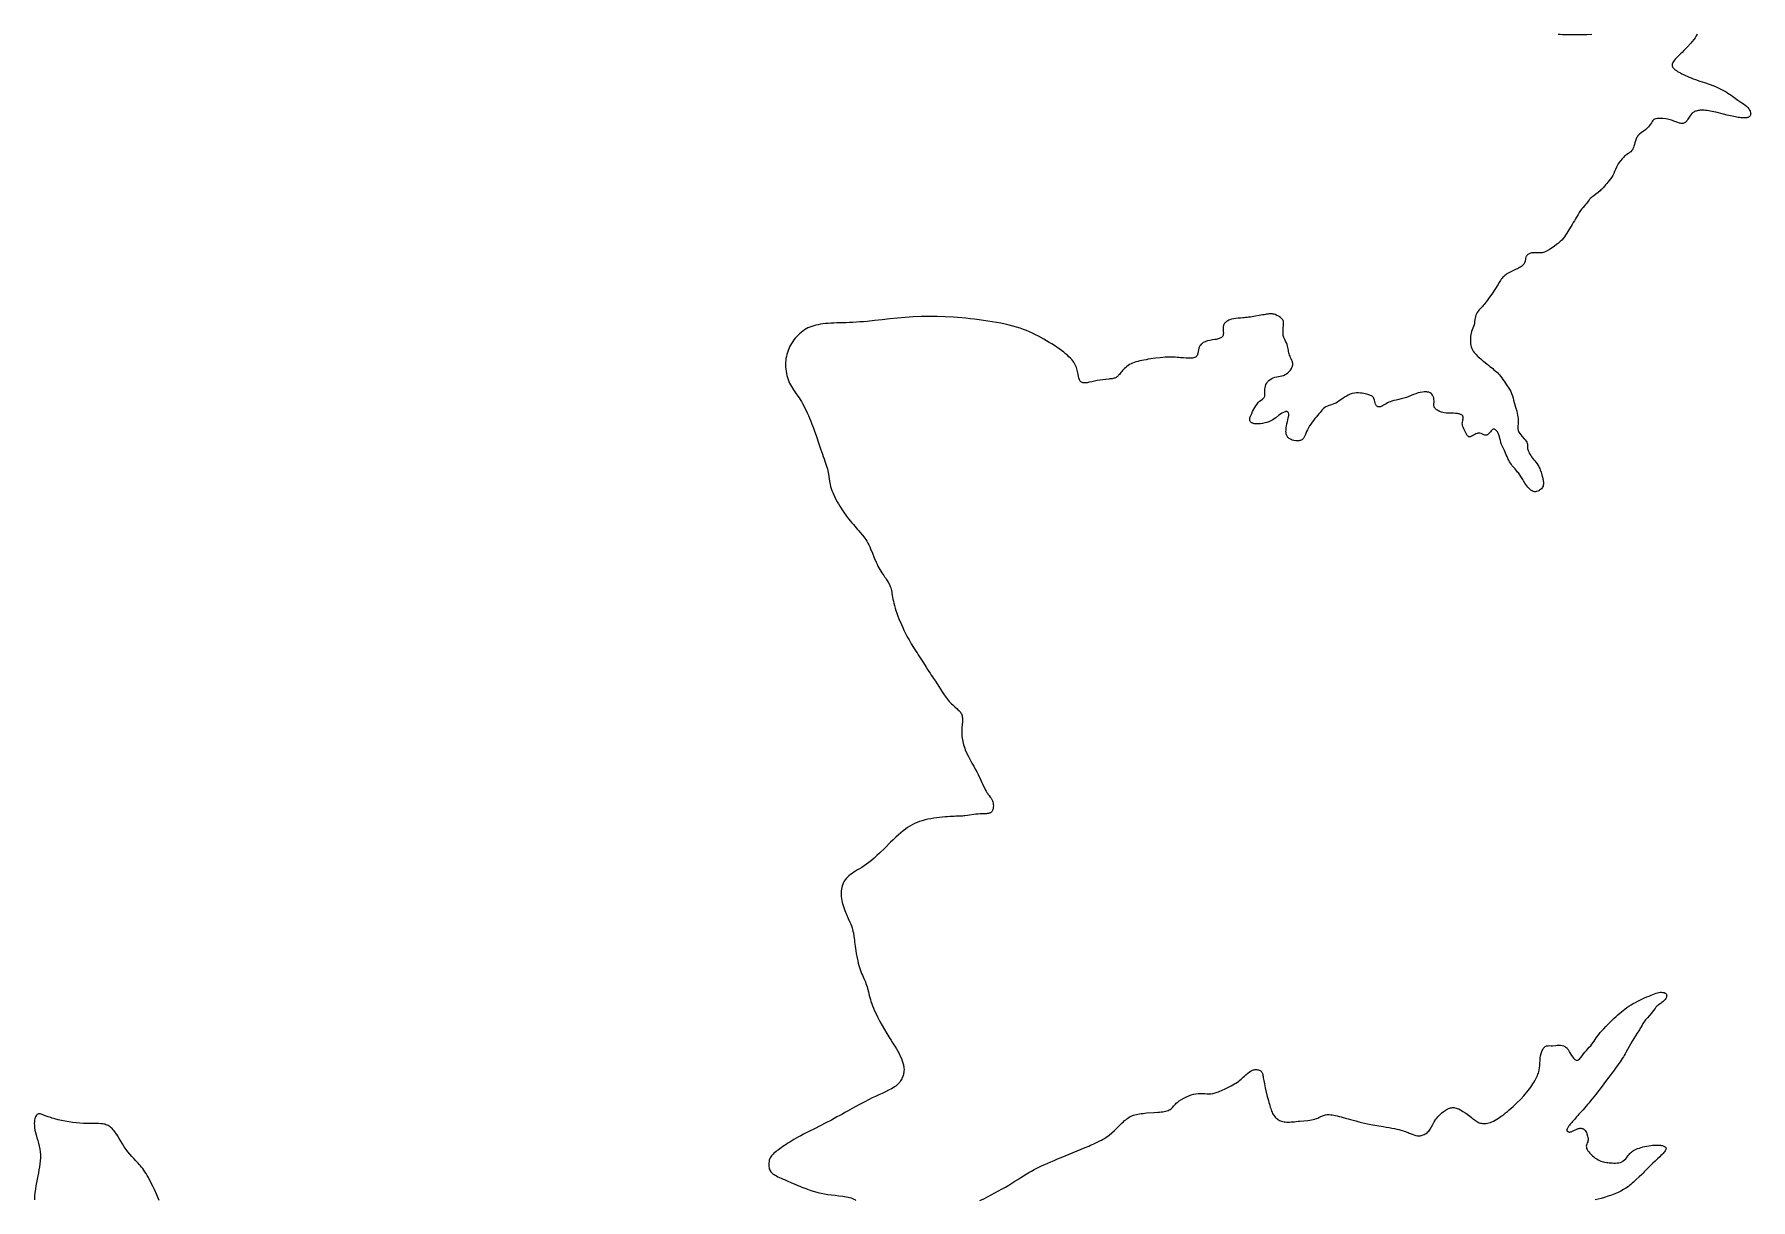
# Model space of a CAD drawing. Header units: millimetres. Extents: x -2658 to 4982, y -923 to 8636.
# Drawn here: x -2281 to 1237, y 1467 to 3856 of the extents above; entities that cross this region are included whole.
import ezdxf

# ---------------------------------------------------------------- set-up
doc = ezdxf.new("R2010")
doc.units = ezdxf.units.MM
doc.layers.add('174', color=7, linetype='Continuous')

msp = doc.modelspace()

# ---------------------------------------------------------------- linework, layer by layer
at = {"layer": '174', "elevation": 174}
for points in [[(1127.5, 3856.5), (1125.5, 3853.1), (1123.1, 3849.5), (1120.3, 3845.8), (1117.2, 3842), (1113.9, 3838.1), (1106.8, 3830.3), (1103.2, 3826.5), (1099.6, 3822.9), (1096.2, 3819.4), (1092.9, 3816.1), (1089.9, 3813), (1087.1, 3810.2), (1084.5, 3807.6), (1082.3, 3805.2), (1080.3, 3802.9), (1078.7, 3800.8), (1077.4, 3798.8), (1076.5, 3796.9), (1075.9, 3795.1), (1075.8, 3793.3), (1076, 3791.6), (1076.6, 3790), (1077.5, 3788.3), (1078.8, 3786.7), (1080.5, 3785.1), (1082.4, 3783.6), (1084.6, 3782), (1087.1, 3780.4), (1089.9, 3778.8), (1092.8, 3777.2), (1096.1, 3775.5), (1099.5, 3773.8), (1103.1, 3772.1), (1106.9, 3770.5), (1110.9, 3768.8), (1115, 3767.1), (1119.3, 3765.4), (1123.8, 3763.8), (1133, 3760.5), (1142.5, 3757.3), (1152.1, 3754), (1161.5, 3750.6), (1166.1, 3748.8), (1170.5, 3746.8), (1174.7, 3744.8), (1178.8, 3742.7), (1182.7, 3740.5), (1186.4, 3738.2), (1190, 3735.9), (1193.4, 3733.7), (1196.6, 3731.4), (1199.6, 3729.3), (1202.5, 3727.2), (1205.3, 3725.2), (1207.9, 3723.4), (1210.3, 3721.7), (1212.6, 3720.1), (1214.8, 3718.7), (1216.8, 3717.3), (1218.8, 3716), (1222.3, 3713.6), (1225.5, 3711.2), (1228.3, 3708.8), (1230.8, 3706.3), (1233, 3703.7), (1234.7, 3701.1), (1235.9, 3698.5), (1236.6, 3696), (1236.8, 3694.8), (1236.9, 3693.6), (1236.8, 3692.4), (1236.6, 3691.3), (1236.3, 3690.3), (1235.8, 3689.4), (1235.2, 3688.5), (1234.5, 3687.7), (1233.6, 3687), (1232.6, 3686.5), (1231.5, 3686), (1230.2, 3685.6), (1228.7, 3685.3), (1227.1, 3685.1), (1225.4, 3685), (1223.4, 3684.9), (1221.4, 3685), (1219.1, 3685.2), (1216.7, 3685.4), (1214.2, 3685.7), (1211.5, 3686.1), (1208.6, 3686.6), (1205.6, 3687.1), (1202.5, 3687.8), (1199.2, 3688.4), (1195.7, 3689.2), (1192.2, 3690), (1188.5, 3690.9), (1180.9, 3692.9), (1165.2, 3696.7), (1161.5, 3697.6), (1157.8, 3698.4), (1154.2, 3699.1), (1150.8, 3699.6), (1147.6, 3700.1), (1144.5, 3700.4), (1141.6, 3700.6), (1138.8, 3700.7), (1136.2, 3700.7), (1133.7, 3700.6), (1131.4, 3700.4), (1129.2, 3700.1), (1127.2, 3699.6), (1125.3, 3699.1), (1123.5, 3698.5), (1121.8, 3697.8), (1120.3, 3697), (1118.8, 3696.1), (1117.5, 3695.1), (1116.2, 3694), (1114, 3691.5), (1112, 3688.6), (1108.4, 3682.4), (1106.6, 3679.5), (1105.7, 3678.2), (1104.7, 3677.1), (1103.6, 3676.1), (1102.5, 3675.3), (1101.3, 3674.6), (1100, 3674.1), (1098.7, 3673.8), (1097.3, 3673.6), (1095.8, 3673.6), (1094.3, 3673.7), (1092.7, 3673.9), (1091, 3674.3), (1089.3, 3674.9), (1087.5, 3675.5), (1083.6, 3677), (1079.3, 3678.6), (1077, 3679.5), (1074.6, 3680.3), (1072, 3681.1), (1069.2, 3681.7), (1066.3, 3682.4), (1063.3, 3682.9), (1057.1, 3683.6), (1054.1, 3683.8), (1051.1, 3683.8), (1048.4, 3683.8), (1045.8, 3683.6), (1043.5, 3683.3), (1041.5, 3682.8), (1039.8, 3682.2), (1038.4, 3681.5), (1037.3, 3680.6), (1036.3, 3679.7), (1034.7, 3677.5), (1033.4, 3675), (1031.8, 3672.3), (1029.8, 3669.5), (1027.5, 3666.7), (1024.8, 3663.9), (1021.8, 3661.3), (1018.7, 3658.8), (1015.4, 3656.5), (1012.2, 3654.1), (1009.1, 3651.6), (1007.7, 3650.3), (1006.4, 3648.8), (1005.2, 3647.3), (1004.1, 3645.6), (1003.1, 3643.8), (1002.3, 3641.9), (1000.8, 3638), (999.7, 3634.1), (998.7, 3630.4), (997.7, 3627.1), (996.8, 3624.2), (995.7, 3621.6), (994.5, 3619.4), (992.9, 3617.5), (991.1, 3615.7), (988.8, 3614), (986.3, 3612.2), (983.4, 3610.1), (981.8, 3609), (980.2, 3607.6), (978.5, 3606.2), (976.8, 3604.6), (973.3, 3601), (969.8, 3597.1), (966.6, 3592.8), (965.1, 3590.7), (963.8, 3588.4), (961.6, 3584), (959.8, 3579.5), (958.1, 3575.1), (956.5, 3570.9), (954.5, 3566.9), (952.3, 3563.3), (949.7, 3559.8), (947.1, 3556.6), (944.4, 3553.5), (941.9, 3550.5), (939.5, 3547.6), (937.2, 3544.8), (934.6, 3541.8), (933.2, 3540.3), (931.7, 3538.8), (930, 3537.2), (928.1, 3535.6), (924, 3532.2), (919.6, 3528.8), (915.3, 3525.4), (913.2, 3523.8), (911.4, 3522.3), (909.7, 3520.8), (908.2, 3519.4), (906.9, 3518.1), (905.8, 3516.8), (903.9, 3514.4), (902.2, 3512.1), (900.6, 3509.8), (898.6, 3507.3), (896.3, 3504.6), (893.8, 3501.6), (891.1, 3498.4), (888.4, 3494.9), (885.7, 3491), (883.1, 3486.9), (878.1, 3478.3), (875.7, 3474.1), (873.3, 3470.2), (871, 3466.4), (868.8, 3462.8), (864.3, 3455.6), (859.9, 3448.4), (857.5, 3444.7), (855.1, 3441.2), (852.4, 3437.8), (849.5, 3434.5), (846.4, 3431.4), (842.9, 3428.3), (839, 3425.1), (834.7, 3421.9), (830, 3418.5), (824.9, 3415.2), (819.7, 3412.3), (817.1, 3411.1), (814.5, 3410), (811.9, 3409.2), (809.4, 3408.6), (806.9, 3408.2), (804.5, 3408), (799.8, 3408.1), (795.5, 3408.3), (791.5, 3408.5), (789.6, 3408.4), (787.8, 3408.1), (786.1, 3407.7), (784.4, 3407.2), (783, 3406.5), (781.6, 3405.7), (780.3, 3404.8), (779.2, 3403.9), (778.2, 3402.8), (777.4, 3401.7), (776.7, 3400.5), (776.2, 3399.3), (775.5, 3396.7), (774.6, 3391.5), (773.9, 3388.9), (773.4, 3387.6), (772.7, 3386.3), (771.9, 3385.1), (770.9, 3383.9), (769.8, 3382.7), (768.5, 3381.5), (767, 3380.4), (765.2, 3379.2), (763.3, 3378), (761.2, 3376.8), (758.9, 3375.7), (756.4, 3374.5), (750.9, 3372), (745.3, 3369.4), (739.8, 3366.6), (737.2, 3365.1), (734.9, 3363.5), (732.7, 3361.9), (730.8, 3360.1), (729.1, 3358.3), (727.4, 3356.3), (725.8, 3354.2), (724.2, 3351.8), (722.6, 3349.3), (721, 3346.6), (719.2, 3343.7), (717.2, 3340.5), (715, 3337.1), (712.6, 3333.4), (707.6, 3325.8), (702.3, 3318.2), (699.7, 3314.5), (697.2, 3311.1), (694.9, 3307.9), (692.6, 3305), (690.6, 3302.5), (688.8, 3300.3), (687.1, 3298.4), (685.6, 3296.8), (684.2, 3295.3), (682.9, 3293.9), (680.5, 3291.4), (678.5, 3288.9), (676.6, 3286.2), (675, 3283.3), (673.6, 3280.4), (672.6, 3277.5), (671.9, 3274.6), (671.5, 3271.9), (671.1, 3266.6), (670.7, 3263.8), (669.9, 3260.7), (668.8, 3257.5), (667.5, 3254.1), (664.9, 3247.2), (663.9, 3243.8), (663.2, 3240.6), (662.8, 3237.4), (662.6, 3234.2), (662.5, 3227.9), (662.6, 3224.7), (662.8, 3221.5), (663.3, 3218.4), (664, 3215.3), (665.1, 3212.4), (666.5, 3209.5), (668.2, 3206.8), (670, 3204.2), (672, 3201.8), (674, 3199.5), (676.1, 3197.4), (678.4, 3195.2), (680.9, 3193), (683.6, 3190.7), (686.5, 3188.3), (689.7, 3185.7), (696.1, 3180.4), (699.4, 3177.9), (702.4, 3175.4), (705.4, 3173.1), (708.2, 3170.8), (710.8, 3168.7), (713.2, 3166.6), (717.7, 3162.6), (719.8, 3160.4), (722, 3157.9), (724.2, 3155.1), (726.6, 3151.9), (729.1, 3148.4), (731.6, 3144.9), (736.5, 3137.8), (741.2, 3131), (743.3, 3127.5), (745.2, 3123.8), (746.9, 3119.7), (748.4, 3115.3), (749.8, 3110.6), (751.1, 3105.9), (753.7, 3096.4), (755, 3091.9), (756.3, 3087.5), (757.5, 3083.3), (758.5, 3079.2), (759.2, 3075.4), (759.8, 3071.7), (760.1, 3068.1), (760.2, 3064.5), (760.2, 3061), (760, 3057.4), (759.8, 3053.9), (759.7, 3050.4), (759.9, 3047), (760.2, 3045.3), (760.6, 3043.8), (761.2, 3042.2), (761.8, 3040.7), (763.5, 3037.8), (765.5, 3035), (767.7, 3032.3), (772.3, 3027.1), (774.5, 3024.6), (776.4, 3022.2), (777.9, 3019.9), (778.5, 3018.8), (778.9, 3017.7), (779.3, 3015.7), (779.4, 3013.6), (779.3, 3009.5), (779.5, 3007.4), (780.1, 3005.1), (780.8, 3002.7), (781.9, 3000.3), (783.1, 2997.8), (784.5, 2995.2), (786.1, 2992.7), (787.9, 2990), (789.8, 2987.4), (791.9, 2984.7), (794.2, 2981.9), (796.6, 2978.9), (799, 2975.7), (801.4, 2972.1), (802.5, 2970.2), (803.6, 2968.1), (804.6, 2965.8), (805.6, 2963.4), (807.4, 2958.4), (808.9, 2953.3), (810.1, 2948.3), (810.7, 2946), (811.1, 2943.9), (811.5, 2941.9), (811.8, 2940), (812, 2938.4), (812.1, 2936.8), (812.2, 2935.4), (812.2, 2934.2), (811.9, 2931.8), (811.3, 2929.8), (810.5, 2927.9), (809.3, 2926.2), (807.9, 2924.6), (806.3, 2923.1), (804.4, 2921.7), (802.5, 2920.4), (800.4, 2919.3), (798.1, 2918.6), (795.9, 2918.2), (794.7, 2918.2), (793.5, 2918.3), (791.2, 2919), (788.8, 2920.2), (786.5, 2921.7), (784.2, 2923.6), (782, 2925.7), (779.9, 2928.1), (777.9, 2930.6), (776, 2933.2), (774.2, 2935.8), (772.6, 2938.4), (771.1, 2940.9), (769.7, 2943.4), (768.4, 2945.7), (767.2, 2947.8), (766, 2949.8), (763.6, 2953.4), (760.9, 2956.9), (759.3, 2958.8), (757.6, 2960.8), (754, 2965.1), (750.2, 2969.4), (748.3, 2971.7), (746.4, 2974), (744.6, 2976.7), (742.8, 2979.6), (741.1, 2982.9), (739.5, 2986.5), (737.8, 2990.4), (736, 2994.4), (732.2, 3002.8), (728.3, 3011.2), (726.5, 3015.4), (725.1, 3019.5), (724, 3023.6), (723, 3027.6), (722, 3031.3), (720.9, 3034.9), (719.5, 3038.2), (718.6, 3039.7), (717.7, 3041.2), (716.7, 3042.5), (715.7, 3043.6), (714.7, 3044.6), (713.6, 3045.5), (712.6, 3046.1), (711.5, 3046.6), (710.6, 3046.8), (709.6, 3046.8), (708.8, 3046.6), (707.9, 3046.2), (707.1, 3045.7), (706.4, 3045), (704.9, 3043.3), (703.4, 3041.3), (701.8, 3039.3), (700.2, 3037.5), (698.4, 3035.9), (697.5, 3035.3), (696.5, 3034.8), (695.5, 3034.4), (694.4, 3034.3), (693.3, 3034.3), (692.1, 3034.5), (689.7, 3035.4), (687.1, 3036.5), (684.4, 3037.6), (681.8, 3038.3), (680.4, 3038.5), (679.1, 3038.5), (677.8, 3038.4), (676.5, 3038.1), (673.9, 3037.3), (671.5, 3036.1), (669.1, 3034.7), (666.9, 3033.3), (664.8, 3032.1), (662.8, 3031.1), (661.8, 3030.9), (660.9, 3030.7), (660, 3030.8), (659.2, 3031), (658.4, 3031.5), (657.6, 3032.1), (656.8, 3033), (656.1, 3034), (654.6, 3036.3), (653.2, 3039), (650.2, 3044.8), (648.7, 3047.7), (647.5, 3050.6), (646.5, 3053.4), (646, 3056.2), (645.9, 3058.8), (646.2, 3061.2), (646.6, 3063.6), (647.1, 3065.8), (647.5, 3067.9), (647.7, 3069.8), (647.6, 3071.6), (647.1, 3073.2), (646.7, 3074), (646.1, 3074.7), (645.4, 3075.4), (644.5, 3076), (643.4, 3076.6), (642.2, 3077.1), (640.9, 3077.6), (639.4, 3078), (637.8, 3078.4), (636.1, 3078.7), (634.2, 3078.9), (632.2, 3079.1), (627.9, 3079.3), (623.3, 3079.3), (618.4, 3079.3), (613.4, 3079.6), (608.4, 3080.3), (605.9, 3080.8), (603.5, 3081.5), (601.2, 3082.3), (599, 3083.2), (596.8, 3084.2), (594.9, 3085.4), (593.1, 3086.5), (591.6, 3087.8), (590.3, 3089.1), (589.2, 3090.4), (588.4, 3091.8), (587.9, 3093.2), (587.6, 3094.6), (587.5, 3096), (587.6, 3098.8), (587.9, 3101.8), (588.1, 3104.8), (587.8, 3107.8), (587.2, 3110.8), (586.2, 3113.7), (584.9, 3116.3), (583.4, 3118.4), (581.7, 3120.2), (579.8, 3121.5), (578.7, 3122), (577.5, 3122.4), (576.2, 3122.7), (574.8, 3122.9), (573.3, 3123.1), (571.6, 3123.2), (569.9, 3123.2), (568, 3123.1), (564, 3122.7), (559.6, 3122), (555.1, 3120.9), (550.5, 3119.5), (545.9, 3117.7), (541.1, 3115.7), (536.3, 3113.7), (531.3, 3111.7), (526.1, 3110), (520.7, 3108.6), (515.5, 3107.4), (510.4, 3106.3), (505.7, 3105.2), (503.6, 3104.7), (501.6, 3104.2), (498.1, 3103), (495, 3101.8), (492.2, 3100.4), (489.6, 3099), (484.5, 3095.8), (482, 3094.3), (479.5, 3093.1), (478.4, 3092.7), (477.2, 3092.4), (476, 3092.3), (474.9, 3092.3), (473.8, 3092.5), (472.8, 3092.8), (471.8, 3093.3), (470.9, 3093.9), (470.1, 3094.7), (469.3, 3095.6), (468.6, 3096.7), (468, 3097.8), (467, 3100.5), (466.3, 3103.4), (465.6, 3106.4), (464.7, 3109.3), (464.2, 3110.5), (463.5, 3111.7), (462.7, 3112.7), (461.8, 3113.5), (460.8, 3114.3), (459.7, 3114.9), (457.4, 3116), (452.2, 3117.7), (446.9, 3119.2), (443.9, 3119.8), (440.7, 3120.4), (437.2, 3120.8), (433.2, 3121), (429, 3121), (424.6, 3120.6), (420.3, 3119.8), (418.2, 3119.2), (416.1, 3118.5), (412.1, 3116.7), (408.3, 3114.5), (404.6, 3112.1), (400.9, 3109.6), (393.7, 3104.5), (390, 3102.2), (386.4, 3100.2), (382.8, 3098.4), (379.3, 3097), (375.9, 3096), (372.5, 3095), (369.4, 3094), (366.4, 3092.7), (363.8, 3091), (361.3, 3088.9), (358.9, 3086.4), (356.5, 3083.7), (354.2, 3080.8), (351.7, 3077.9), (349.2, 3074.8), (346.6, 3071.6), (343.8, 3068.3), (341.1, 3064.8), (338.3, 3061.1), (335.5, 3057.3), (332.8, 3053.5), (330.5, 3049.5), (328.4, 3045.6), (326.7, 3041.8), (325.2, 3038.1), (323.9, 3034.6), (322.5, 3031.5), (321.7, 3030.1), (320.9, 3028.8), (320, 3027.6), (319, 3026.5), (318, 3025.6), (316.8, 3024.8), (315.6, 3024.1), (314.3, 3023.6), (312.9, 3023.2), (311.4, 3022.8), (309.8, 3022.7), (308.1, 3022.6), (306.3, 3022.6), (304.5, 3022.8), (300.7, 3023.5), (297.1, 3024.5), (295.4, 3025.2), (293.7, 3026), (292.2, 3026.8), (290.8, 3027.7), (289.6, 3028.7), (288.5, 3029.7), (287.5, 3030.9), (286.7, 3032.1), (286, 3033.5), (285.5, 3034.9), (285, 3036.4), (284.7, 3038), (284.5, 3039.7), (284.4, 3041.5), (284.5, 3045.4), (284.9, 3049.5), (285.6, 3053.6), (286.4, 3057.8), (287.4, 3061.9), (288.3, 3065.8), (289.2, 3069.4), (289.8, 3072.7), (290, 3074.3), (290.2, 3075.7), (290.2, 3077), (290.1, 3078.3), (289.9, 3079.4), (289.6, 3080.4), (289.2, 3081.2), (288.6, 3081.9), (287.9, 3082.4), (287.1, 3082.8), (286.1, 3083), (285, 3083), (283.8, 3082.8), (282.5, 3082.4), (281, 3081.9), (279.5, 3081.2), (276.2, 3079.5), (272.9, 3077.4), (269.6, 3075.1), (263.6, 3070.3), (260.5, 3067.9), (257.3, 3065.7), (253.6, 3063.7), (249.6, 3062.1), (245.3, 3060.6), (240.9, 3059.5), (236.6, 3058.6), (232.5, 3057.9), (228.7, 3057.6), (225.2, 3057.4), (222, 3057.6), (219.1, 3058), (216.5, 3058.7), (215.3, 3059.2), (214.2, 3059.8), (213.2, 3060.4), (212.3, 3061.2), (211.6, 3062.1), (211, 3063), (210.6, 3064.1), (210.3, 3065.3), (210.3, 3066.7), (210.4, 3068.1), (210.7, 3069.7), (211.1, 3071.4), (211.7, 3073.2), (212.5, 3075), (214.2, 3078.9), (216.1, 3083), (220.4, 3091), (222.7, 3094.8), (225.1, 3098.3), (227.7, 3101.4), (229, 3102.7), (230.5, 3104), (233.3, 3106.1), (236, 3108.1), (238.3, 3110), (239.2, 3110.9), (240, 3112), (240.6, 3113.1), (241, 3114.2), (241.2, 3115.5), (241.3, 3116.7), (241.3, 3119.5), (241.1, 3122.4), (241, 3125.5), (241.1, 3128.6), (241.5, 3131.8), (242.2, 3135), (243.3, 3138.1), (244.9, 3141.1), (246.9, 3143.9), (249.4, 3146.5), (252.2, 3148.8), (255.2, 3150.7), (258.5, 3152.1), (261.9, 3153.2), (265.4, 3153.9), (268.9, 3154.6), (272.4, 3155.2), (275.9, 3156), (279.2, 3157.1), (282.5, 3158.5), (285.5, 3160.3), (288.4, 3162.4), (291.2, 3165), (293.6, 3168), (295.7, 3171.2), (296.6, 3172.9), (297.3, 3174.6), (297.8, 3176.3), (298.2, 3178.1), (298.3, 3179.8), (298.3, 3181.4), (298.1, 3183.1), (297.7, 3184.7), (296.7, 3187.8), (295.3, 3190.8), (294, 3193.6), (292.7, 3196.2), (291.7, 3198.7), (290.8, 3201.1), (290.1, 3203.5), (289.6, 3206), (289.3, 3208.6), (288.9, 3211.3), (288.5, 3214.1), (287.9, 3217.1), (286.8, 3220.3), (285.4, 3223.6), (283.6, 3227.1), (281.8, 3230.8), (280.2, 3234.6), (279.5, 3236.6), (279, 3238.6), (278.7, 3240.7), (278.5, 3242.8), (278.4, 3247), (278.6, 3251.1), (279, 3255), (279.4, 3258.7), (279.7, 3262), (279.7, 3265.1), (279.5, 3266.5), (279.1, 3267.9), (278.6, 3269.2), (277.9, 3270.6), (277, 3271.9), (275.9, 3273.2), (274.6, 3274.5), (273.1, 3275.7), (271.5, 3276.9), (269.7, 3278.1), (265.9, 3280.1), (262.1, 3281.7), (260.2, 3282.3), (258.4, 3282.7), (256.7, 3283), (254.9, 3283.2), (253.1, 3283.3), (251.2, 3283.2), (249.2, 3283), (247.1, 3282.8), (244.8, 3282.4), (242.3, 3282), (239.5, 3281.5), (236.4, 3280.9), (233.1, 3280.3), (229.6, 3279.7), (222.3, 3278.4), (215, 3277.2), (211.4, 3276.7), (207.9, 3276.2), (204.7, 3275.8), (201.6, 3275.5), (198.7, 3275.2), (196, 3275), (190.9, 3274.6), (186.3, 3274.2), (181.8, 3273.7), (177.4, 3273), (173.1, 3272), (169.1, 3270.8), (167.2, 3270), (165.4, 3269.2), (163.8, 3268.3), (162.3, 3267.3), (160.9, 3266.2), (159.8, 3265.1), (158.7, 3263.9), (157.8, 3262.6), (157.1, 3261.2), (156.5, 3259.8), (156.1, 3258.3), (155.7, 3256.8), (155.5, 3255.2), (155.5, 3253.5), (155.6, 3250.1), (155.9, 3246.7), (156.1, 3243.3), (156, 3241.8), (155.9, 3240.3), (155.5, 3238.9), (155, 3237.7), (154.2, 3236.5), (153.2, 3235.5), (152, 3234.6), (150.6, 3233.8), (149.1, 3233.1), (147.3, 3232.5), (145.4, 3231.9), (143.3, 3231.4), (141.1, 3230.9), (138.8, 3230.5), (133.8, 3229.6), (128.7, 3228.7), (123.7, 3227.6), (121.3, 3226.9), (119, 3226.1), (116.9, 3225.3), (115, 3224.3), (113.2, 3223.2), (111.7, 3222), (110.3, 3220.7), (109.1, 3219.3), (108, 3217.9), (107.1, 3216.3), (106.4, 3214.7), (105.7, 3213), (104.9, 3209.4), (103.8, 3202.3), (103.4, 3200.6), (102.8, 3199.1), (102.2, 3197.7), (101.3, 3196.4), (100.1, 3195.3), (98.7, 3194.4), (97, 3193.6), (95.1, 3193), (93, 3192.6), (90.7, 3192.3), (88.3, 3192.1), (85.7, 3192.1), (82.9, 3192.1), (80.1, 3192.2), (74.2, 3192.7), (68, 3193.3), (64.7, 3193.6), (61.2, 3193.9), (57.6, 3194.2), (53.8, 3194.3), (49.8, 3194.5), (45.6, 3194.5), (41.2, 3194.3), (36.6, 3194.1), (31.8, 3193.8), (26.9, 3193.3), (17, 3192.2), (7.1, 3190.8), (2.3, 3190), (-2.4, 3189.2), (-6.9, 3188.4), (-11.2, 3187.5), (-15.3, 3186.6), (-19.3, 3185.6), (-23, 3184.5), (-26.6, 3183.3), (-30, 3182), (-33.2, 3180.6), (-36.2, 3179), (-39, 3177.3), (-41.7, 3175.4), (-44.1, 3173.4), (-46.4, 3171.3), (-48.5, 3169.1), (-50.5, 3166.9), (-52.3, 3164.8), (-54, 3162.8), (-55.6, 3160.8), (-57.1, 3159), (-58.5, 3157.4), (-59.8, 3156), (-61.1, 3154.8), (-62.3, 3153.8), (-63.6, 3152.9), (-64.9, 3152.2), (-66.4, 3151.6), (-68, 3151), (-69.7, 3150.6), (-71.7, 3150.2), (-73.9, 3149.9), (-76.3, 3149.6), (-78.9, 3149.3), (-84.6, 3148.8), (-90.6, 3148.2), (-96.7, 3147.4), (-102.7, 3146.5), (-108.3, 3145.2), (-113.5, 3144), (-118.4, 3142.8), (-120.7, 3142.3), (-122.8, 3141.9), (-124.9, 3141.7), (-126.8, 3141.5), (-128.7, 3141.5), (-130.4, 3141.6), (-132, 3141.9), (-133.4, 3142.4), (-134.8, 3143.1), (-136, 3144), (-137.1, 3145.2), (-138, 3146.6), (-138.9, 3148.2), (-139.6, 3150.1), (-140.2, 3152.2), (-140.7, 3154.5), (-141.8, 3159.6), (-142.9, 3165), (-144.3, 3170.5), (-145.2, 3173.3), (-146.2, 3176), (-147.5, 3178.6), (-148.9, 3181.3), (-150.6, 3184), (-152.5, 3186.7), (-154.8, 3189.5), (-157.4, 3192.3), (-160.3, 3195.2), (-163.5, 3198.2), (-167.2, 3201.3), (-171.2, 3204.5), (-175.6, 3207.8), (-180.2, 3211.2), (-185.1, 3214.6), (-190.2, 3218), (-195.4, 3221.4), (-200.8, 3224.7), (-211.9, 3231.3), (-223.1, 3237.6), (-228.9, 3240.5), (-234.8, 3243.4), (-240.9, 3246.2), (-247.1, 3248.9), (-253.7, 3251.4), (-260.5, 3253.8), (-267.7, 3256.1), (-275.2, 3258.2), (-283.2, 3260.3), (-291.4, 3262.2), (-299.9, 3263.9), (-308.6, 3265.6), (-317.5, 3267.1), (-326.5, 3268.5), (-344.6, 3271), (-353.7, 3272.1), (-362.6, 3273.1), (-371.4, 3274), (-380.2, 3274.9), (-388.8, 3275.6), (-397.3, 3276.2), (-414.2, 3277.2), (-430.8, 3277.7), (-447.3, 3277.8), (-463.6, 3277.5), (-479.8, 3276.8), (-495.9, 3275.8), (-511.9, 3274.5), (-527.7, 3272.9), (-543.4, 3271.2), (-558.9, 3269.4), (-574, 3267.8), (-581.5, 3267.1), (-588.8, 3266.5), (-596, 3266), (-603.2, 3265.6), (-610.1, 3265.3), (-617, 3265.1), (-623.6, 3264.9), (-630.1, 3264.7), (-636.4, 3264.5), (-642.5, 3264.3), (-648.4, 3264), (-654.1, 3263.6), (-659.5, 3263.2), (-664.7, 3262.6), (-669.6, 3261.9), (-674.4, 3261), (-678.9, 3260), (-683.2, 3258.9), (-687.4, 3257.5), (-691.4, 3256), (-695.3, 3254.2), (-699, 3252.3), (-702.6, 3250.1), (-706.1, 3247.7), (-709.4, 3245.1), (-712.7, 3242.3), (-715.7, 3239.4), (-718.7, 3236.3), (-721.5, 3233), (-724.1, 3229.7), (-726.6, 3226.2), (-728.8, 3222.7), (-731, 3219.1), (-732.9, 3215.4), (-734.6, 3211.6), (-736.2, 3207.7), (-737.5, 3203.8), (-738.7, 3199.8), (-739.6, 3195.8), (-740.4, 3191.6), (-740.9, 3187.4), (-741.2, 3183.1), (-741.2, 3178.7), (-741.1, 3174.3), (-740.7, 3169.8), (-740.2, 3165.4), (-739.4, 3161.1), (-738.5, 3156.8), (-737.3, 3152.6), (-736.1, 3148.5), (-734.6, 3144.7), (-733, 3141), (-731.2, 3137.5), (-729.3, 3134.2), (-725.2, 3127.7), (-720.7, 3121.4), (-716, 3114.7), (-713.6, 3111.1), (-711.2, 3107.4), (-708.8, 3103.4), (-706.4, 3099.1), (-704, 3094.7), (-701.6, 3090), (-699.2, 3085.1), (-696.8, 3080), (-694.4, 3074.6), (-692, 3069), (-689.6, 3063.2), (-687.2, 3057.1), (-684.9, 3050.8), (-682.6, 3044.4), (-678, 3031.5), (-673.7, 3018.7), (-671.6, 3012.6), (-669.6, 3006.6), (-667.6, 3001), (-665.7, 2995.6), (-663.9, 2990.6), (-662.2, 2985.8), (-660.6, 2981.3), (-659.2, 2977), (-657.8, 2972.9), (-656.6, 2968.9), (-655.5, 2965.1), (-654.5, 2961.4), (-653.8, 2957.8), (-653.1, 2954.3), (-651.1, 2940.3), (-650.5, 2936.7), (-649.7, 2933), (-648.8, 2929.1), (-647.7, 2925.1), (-646.3, 2920.9), (-644.6, 2916.6), (-642.6, 2912), (-640.5, 2907.4), (-638.1, 2902.8), (-635.6, 2898), (-632.9, 2893.3), (-630.1, 2888.6), (-624.1, 2879.4), (-621, 2874.9), (-617.9, 2870.6), (-614.8, 2866.4), (-611.6, 2862.4), (-608.5, 2858.5), (-605.4, 2854.7), (-602.3, 2851.1), (-599.3, 2847.6), (-596.4, 2844.2), (-593.6, 2841.1), (-590.9, 2838), (-588.3, 2835), (-583.4, 2829.3), (-578.9, 2823.3), (-576.7, 2820.2), (-574.7, 2816.9), (-572.6, 2813.3), (-570.6, 2809.5), (-568.7, 2805.5), (-566.8, 2801.2), (-563.1, 2792.2), (-559.4, 2783), (-555.7, 2774.1), (-553.8, 2769.9), (-551.8, 2765.9), (-549.8, 2762.2), (-547.9, 2758.7), (-545.9, 2755.4), (-543.9, 2752.4), (-542, 2749.5), (-540.1, 2746.7), (-538.3, 2744.1), (-536.6, 2741.7), (-534.9, 2739.3), (-533.4, 2737.1), (-530.7, 2732.7), (-528.5, 2728.4), (-527.5, 2726.1), (-526.6, 2723.8), (-525.7, 2721.3), (-525, 2718.7), (-524.3, 2715.9), (-523.7, 2712.8), (-523.1, 2709.6), (-522.5, 2706.1), (-521.9, 2702.4), (-521.1, 2698.4), (-520.3, 2694.2), (-519.3, 2689.7), (-518.1, 2685), (-516.8, 2680), (-515.1, 2674.7), (-513.2, 2669.2), (-511.1, 2663.5), (-508.8, 2657.7), (-503.8, 2645.9), (-501.1, 2640.1), (-498.5, 2634.5), (-495.8, 2629), (-493.2, 2623.9), (-490.7, 2619.1), (-488.2, 2614.6), (-485.8, 2610.5), (-483.5, 2606.5), (-478.9, 2599.1), (-474.2, 2591.8), (-471.8, 2588.1), (-469.3, 2584.2), (-466.7, 2580.2), (-464, 2576), (-458.5, 2567.3), (-452.9, 2558.5), (-450.2, 2554.2), (-447.5, 2550), (-445, 2546.1), (-442.6, 2542.3), (-440.3, 2538.8), (-438.1, 2535.6), (-436.1, 2532.6), (-434.2, 2529.7), (-430.5, 2524.3), (-427, 2519.1), (-423.5, 2513.8), (-419.9, 2508.1), (-416.1, 2502.2), (-412.1, 2496.4), (-407.9, 2490.8), (-405.7, 2488.2), (-403.4, 2485.7), (-401.1, 2483.4), (-398.7, 2481.2), (-394.1, 2477.1), (-389.8, 2473.3), (-387.8, 2471.5), (-386, 2469.7), (-384.3, 2468), (-382.9, 2466.2), (-381.8, 2464.5), (-380.8, 2462.7), (-380, 2460.8), (-379.4, 2459), (-379, 2457), (-378.7, 2455), (-378.5, 2452.9), (-378.5, 2450.8), (-378.5, 2448.5), (-378.7, 2446.1), (-379.1, 2440.9), (-379.6, 2435.3), (-380, 2429.4), (-380.1, 2423.1), (-379.9, 2419.9), (-379.7, 2416.6), (-379.3, 2413.3), (-378.7, 2409.9), (-378.1, 2406.4), (-377.3, 2402.9), (-376.3, 2399.5), (-375.3, 2396), (-374.1, 2392.5), (-372.8, 2389), (-369.8, 2382), (-366.4, 2375.2), (-362.8, 2368.6), (-359.1, 2362.1), (-355.6, 2355.8), (-352.3, 2349.8), (-349.3, 2344), (-346.5, 2338.3), (-341.2, 2327.2), (-336.1, 2316.3), (-333.6, 2311.1), (-331.1, 2306.3), (-329.9, 2304.1), (-328.7, 2302), (-327.5, 2300.1), (-326.3, 2298.4), (-324.1, 2295.2), (-322, 2292.3), (-320.1, 2289.8), (-318.6, 2287.3), (-317.3, 2284.8), (-316.4, 2282.3), (-315.8, 2279.7), (-315.4, 2277), (-315.3, 2274.2), (-315.5, 2271.3), (-316, 2268.4), (-316.8, 2265.7), (-317.3, 2264.5), (-317.9, 2263.4), (-318.6, 2262.4), (-319.4, 2261.5), (-320.3, 2260.7), (-321.3, 2260.1), (-322.4, 2259.5), (-323.7, 2259.1), (-325, 2258.7), (-326.4, 2258.5), (-328, 2258.3), (-329.7, 2258.1), (-331.5, 2258), (-333.5, 2257.9), (-337.6, 2257.8), (-342.1, 2257.7), (-346.7, 2257.6), (-351.3, 2257.3), (-355.6, 2256.8), (-364.1, 2255.3), (-368.6, 2254.6), (-373.5, 2253.9), (-376.1, 2253.7), (-378.8, 2253.5), (-381.8, 2253.3), (-384.9, 2253.2), (-388.3, 2253), (-391.9, 2252.9), (-395.8, 2252.7), (-400, 2252.5), (-404.4, 2252.3), (-409.2, 2252), (-414.4, 2251.6), (-419.8, 2251.1), (-425.5, 2250.5), (-431.3, 2249.8), (-437.3, 2248.9), (-443.3, 2247.9), (-449.3, 2246.8), (-455.2, 2245.4), (-461, 2243.9), (-466.5, 2242.2), (-471.7, 2240.2), (-476.8, 2238), (-481.7, 2235.6), (-486.4, 2232.9), (-491.1, 2229.9), (-495.7, 2226.6), (-500.4, 2222.9), (-505.2, 2219), (-510, 2214.7), (-515.1, 2210), (-520.4, 2204.9), (-525.9, 2199.6), (-537.1, 2188.5), (-548.5, 2177.5), (-554.2, 2172.2), (-559.7, 2167.1), (-565.2, 2162.4), (-567.8, 2160.3), (-570.5, 2158.2), (-575.5, 2154.5), (-580.4, 2151.1), (-585.1, 2148.1), (-589.5, 2145.3), (-593.8, 2142.8), (-597.8, 2140.4), (-601.5, 2138.1), (-605, 2135.8), (-608.3, 2133.4), (-611.3, 2131), (-614.1, 2128.4), (-616.6, 2125.7), (-618.8, 2122.9), (-620.8, 2119.9), (-622.5, 2116.9), (-623.9, 2113.7), (-625.2, 2110.4), (-626.1, 2107), (-626.8, 2103.5), (-627.3, 2099.9), (-627.5, 2096.2), (-627.4, 2092.4), (-627.2, 2088.5), (-626.7, 2084.5), (-626, 2080.5), (-625.1, 2076.4), (-624.1, 2072.3), (-622.8, 2068.2), (-621.4, 2064.1), (-619.8, 2059.9), (-616.4, 2051.7), (-612.7, 2043.5), (-609.3, 2035.6), (-607.7, 2031.8), (-606.2, 2028), (-605, 2024.3), (-603.9, 2020.8), (-603.1, 2017.2), (-602.3, 2013.7), (-601.1, 2006.6), (-600.7, 2002.9), (-600.2, 1999.1), (-599.7, 1995), (-599.2, 1990.8), (-598.6, 1986.3), (-597.9, 1981.6), (-597.2, 1976.8), (-596.4, 1971.8), (-594.5, 1961.7), (-593.4, 1956.7), (-592.3, 1951.8), (-591, 1947.1), (-589.7, 1942.6), (-588.3, 1938.4), (-586.8, 1934.4), (-585.3, 1930.6), (-583.7, 1927), (-580.6, 1920.2), (-577.7, 1913.6), (-576.4, 1910.3), (-575.2, 1906.9), (-574.1, 1903.5), (-573.1, 1900), (-571.4, 1892.7), (-569.6, 1885.1), (-568.5, 1881.1), (-567.4, 1877), (-566.2, 1872.8), (-564.7, 1868.5), (-563.1, 1864.1), (-561.3, 1859.6), (-559.3, 1855.1), (-557.2, 1850.5), (-552.7, 1841.4), (-548, 1832.4), (-543.2, 1823.8), (-538.4, 1815.6), (-533.8, 1807.8), (-531.5, 1804.1), (-529.3, 1800.6), (-527.2, 1797.1), (-525.1, 1793.8), (-523.1, 1790.6), (-521.1, 1787.6), (-519.3, 1784.6), (-517.5, 1781.8), (-514.1, 1776.4), (-511.1, 1771.2), (-508.4, 1766.2), (-506, 1761.3), (-503.9, 1756.3), (-502.2, 1751.6), (-500.8, 1747.2), (-500.2, 1745.1), (-499.7, 1743.1), (-499.3, 1741.3), (-498.9, 1739.6), (-498.5, 1736.5), (-498.3, 1733.6), (-498.5, 1730.6), (-498.7, 1729), (-499, 1727.3), (-499.4, 1725.4), (-499.8, 1723.5), (-500.4, 1721.4), (-501.1, 1719.2), (-501.9, 1717), (-502.9, 1714.8), (-504.1, 1712.5), (-505.5, 1710.2), (-507, 1708), (-508.8, 1705.8), (-510.8, 1703.7), (-513, 1701.7), (-515.5, 1699.7), (-518.1, 1697.9), (-520.8, 1696.1), (-523.8, 1694.3), (-529.9, 1691), (-536.4, 1687.8), (-543, 1684.8), (-549.8, 1681.7), (-556.7, 1678.6), (-563.9, 1675.3), (-571.3, 1671.7), (-579, 1667.7), (-582.9, 1665.6), (-587, 1663.4), (-591.2, 1661.1), (-595.5, 1658.7), (-600, 1656.2), (-604.6, 1653.6), (-609.4, 1650.9), (-614.3, 1648.1), (-619.5, 1645.3), (-624.8, 1642.3), (-630.2, 1639.3), (-635.8, 1636.3), (-647.2, 1630.1), (-658.8, 1624), (-670.5, 1617.9), (-682.2, 1612), (-693.6, 1606.3), (-699.1, 1603.5), (-704.5, 1600.8), (-709.7, 1598), (-714.7, 1595.3), (-719.5, 1592.7), (-724.1, 1590.1), (-728.4, 1587.5), (-732.5, 1585), (-736.4, 1582.5), (-740, 1580.1), (-743.5, 1577.7), (-746.8, 1575.5), (-749.9, 1573.3), (-752.8, 1571.2), (-755.6, 1569.2), (-758.2, 1567.3), (-760.6, 1565.5), (-762.9, 1563.7), (-765, 1561.9), (-766.9, 1560.1), (-768.7, 1558.3), (-770.3, 1556.4), (-771.6, 1554.4), (-772.8, 1552.3), (-773.8, 1550), (-774.6, 1547.6), (-775.1, 1545.1), (-775.5, 1542.5), (-775.7, 1539.9), (-775.7, 1537.3), (-775.5, 1534.7), (-775.1, 1532.3), (-774.5, 1529.9), (-773.7, 1527.7), (-772.7, 1525.8), (-771.6, 1524), (-770.2, 1522.4), (-768.7, 1520.8), (-766.9, 1519.4), (-764.8, 1518.1), (-762.5, 1516.7), (-759.8, 1515.3), (-756.9, 1513.9), (-753.7, 1512.4), (-750.2, 1510.8), (-746.3, 1509.1), (-742.3, 1507.3), (-738.1, 1505.4), (-729.3, 1501.6), (-720.4, 1497.8), (-716, 1496), (-711.8, 1494.2), (-707.7, 1492.6), (-703.7, 1491), (-699.9, 1489.5), (-696.2, 1488.1), (-689.1, 1485.5), (-682.2, 1483.3), (-675.4, 1481.5), (-668.5, 1479.9), (-661.6, 1478.6), (-654.5, 1477.5), (-647.2, 1476.5), (-639.6, 1475.7), (-631.8, 1474.9), (-624, 1474), (-620.3, 1473.5), (-616.7, 1472.9), (-613.2, 1472.2), (-609.9, 1471.4), (-606.9, 1470.4), (-604.1, 1469.4), (-601.6, 1468.1), (-599.2, 1466.8), (-597, 1465.3)], [(842.1, 3856.6), (846.6, 3856.4), (851.2, 3856.2), (860.8, 3855.9), (870.7, 3855.7), (880.8, 3855.7), (891.1, 3855.9), (901.4, 3856.1), (911.6, 3856.5)], [(-342.8, 1465.2), (-335, 1468.8), (-327.2, 1472.7), (-319.6, 1476.6), (-312, 1480.6), (-304.6, 1484.6), (-297.4, 1488.7), (-290.5, 1492.7), (-283.9, 1496.8), (-277.4, 1500.7), (-271.2, 1504.6), (-265.1, 1508.4), (-259.2, 1512.2), (-253.5, 1515.7), (-247.9, 1519.2), (-242.5, 1522.4), (-237.1, 1525.5), (-231.8, 1528.4), (-226.4, 1531.2), (-221, 1533.9), (-215.5, 1536.5), (-209.8, 1539.1), (-203.8, 1541.8), (-197.5, 1544.5), (-190.8, 1547.3), (-183.7, 1550.3), (-176.2, 1553.4), (-168.2, 1556.6), (-160, 1560), (-143.4, 1566.8), (-135.2, 1570.2), (-127.3, 1573.6), (-119.8, 1576.8), (-116.3, 1578.3), (-112.8, 1579.9), (-109.6, 1581.3), (-106.5, 1582.7), (-103.6, 1584.1), (-100.9, 1585.4), (-98.3, 1586.7), (-95.9, 1587.9), (-93.6, 1589.1), (-91.5, 1590.3), (-87.6, 1592.5), (-84.1, 1594.7), (-80.9, 1596.8), (-78, 1599), (-72.5, 1603.5), (-67.2, 1608.5), (-56.5, 1619.1), (-51.3, 1624.2), (-48.8, 1626.6), (-46.4, 1628.8), (-44.1, 1630.8), (-41.8, 1632.6), (-39.6, 1634.2), (-37.3, 1635.7), (-35.1, 1637), (-32.8, 1638.1), (-30.3, 1639.1), (-27.8, 1640), (-25.1, 1640.8), (-22.2, 1641.5), (-19.1, 1642.1), (-15.7, 1642.7), (-12.3, 1643.2), (-8.6, 1643.7), (-1.1, 1644.5), (14.3, 1645.7), (21.7, 1646.1), (25.2, 1646.4), (28.6, 1646.7), (31.8, 1647.1), (34.9, 1647.6), (37.8, 1648.2), (40.5, 1648.8), (42.9, 1649.7), (45.1, 1650.7), (47, 1651.8), (48.8, 1653.1), (50.4, 1654.5), (51.9, 1656), (54.8, 1659.3), (57.8, 1662.7), (59.5, 1664.4), (61.4, 1666.1), (63.4, 1667.7), (65.6, 1669.3), (70.3, 1672.4), (75.3, 1675.2), (80.5, 1677.7), (85.5, 1679.9), (90.4, 1681.7), (95.2, 1683), (99.9, 1684), (104.5, 1684.6), (109.1, 1684.8), (113.7, 1684.6), (118.1, 1684.3), (122.4, 1684), (126.4, 1683.8), (130.1, 1683.8), (133.6, 1684.3), (135.4, 1684.6), (137.3, 1685.1), (139.3, 1685.7), (141.4, 1686.4), (143.7, 1687.2), (146.2, 1688.2), (149, 1689.3), (152, 1690.5), (155.1, 1691.8), (158.5, 1693.3), (165.4, 1696.6), (172.4, 1700.1), (175.7, 1702), (179, 1704), (182, 1705.9), (184.9, 1707.9), (187.6, 1710), (190.2, 1712), (192.6, 1714), (194.9, 1715.9), (197, 1717.9), (199.1, 1719.7), (201, 1721.5), (202.9, 1723.2), (204.6, 1724.7), (206.4, 1726.2), (209.7, 1728.8), (211.3, 1729.9), (212.9, 1730.8), (214.5, 1731.6), (216.1, 1732.3), (217.8, 1732.9), (219.5, 1733.3), (221.2, 1733.5), (223, 1733.6), (224.8, 1733.5), (226.5, 1733.3), (228.2, 1732.9), (229.8, 1732.4), (231.3, 1731.7), (232.6, 1730.8), (233.8, 1729.7), (234.8, 1728.5), (235.5, 1727.1), (236.2, 1725.5), (236.7, 1723.7), (237.1, 1721.7), (237.5, 1719.4), (237.9, 1716.9), (238.3, 1714.1), (238.8, 1711), (239.4, 1707.6), (240.1, 1704), (240.9, 1700), (241.9, 1695.9), (244, 1687.2), (246.2, 1678.5), (247.3, 1674.3), (248.4, 1670.2), (249.5, 1666.3), (250.5, 1662.7), (251.4, 1659.4), (252.3, 1656.3), (253.2, 1653.4), (254.1, 1650.8), (255, 1648.3), (256, 1645.9), (257, 1643.8), (258.1, 1641.7), (259.3, 1639.7), (260.7, 1637.9), (262.1, 1636.1), (263.7, 1634.4), (265.4, 1632.9), (267.2, 1631.5), (269.2, 1630.3), (271.2, 1629.1), (273.4, 1628.2), (275.6, 1627.4), (278, 1626.8), (280.5, 1626.4), (283.1, 1626.1), (285.9, 1626), (288.8, 1626), (291.8, 1626), (295, 1626.2), (298.3, 1626.5), (301.7, 1626.7), (305.4, 1627), (309.2, 1627.4), (313.1, 1627.7), (321.1, 1628.4), (329.2, 1629.4), (333.1, 1629.9), (336.8, 1630.6), (340.3, 1631.3), (343.7, 1632.1), (346.7, 1633.1), (349.5, 1634.1), (352, 1635.2), (354.5, 1636.3), (359, 1638.4), (361.2, 1639.3), (363.4, 1640), (365.7, 1640.7), (368.1, 1641.1), (370.6, 1641.3), (373.3, 1641.2), (376.2, 1641), (379.2, 1640.6), (382.4, 1640), (385.9, 1639.3), (389.6, 1638.4), (393.5, 1637.4), (397.6, 1636.3), (402, 1635.1), (406.7, 1633.8), (411.6, 1632.4), (416.8, 1631), (422.2, 1629.5), (427.7, 1628.1), (433.5, 1626.6), (439.4, 1625.2), (445.5, 1623.8), (451.7, 1622.4), (458.1, 1621.1), (471, 1618.7), (483.7, 1616.5), (489.9, 1615.5), (495.8, 1614.5), (501.5, 1613.5), (506.7, 1612.5), (511.6, 1611.5), (516, 1610.4), (520, 1609.4), (523.5, 1608.4), (526.7, 1607.3), (529.6, 1606.3), (532.3, 1605.3), (534.7, 1604.3), (536.9, 1603.4), (539, 1602.5), (543, 1600.8), (546.8, 1599.5), (550.5, 1598.4), (554.2, 1597.9), (556.1, 1597.8), (558, 1597.8), (559.9, 1598), (561.8, 1598.4), (563.8, 1598.9), (565.8, 1599.6), (567.8, 1600.4), (569.8, 1601.5), (571.7, 1602.7), (573.5, 1604.1), (575.3, 1605.7), (577, 1607.4), (578.6, 1609.4), (580.1, 1611.5), (582.9, 1616.2), (585.7, 1621.2), (588.5, 1626.4), (591.8, 1631.5), (593.6, 1634), (595.5, 1636.3), (597.5, 1638.6), (599.6, 1640.8), (601.8, 1642.9), (604, 1644.8), (606.3, 1646.6), (608.5, 1648.3), (610.8, 1649.8), (613, 1651.2), (615.1, 1652.4), (617.3, 1653.5), (619.4, 1654.3), (621.5, 1655), (623.7, 1655.4), (625.9, 1655.6), (628.2, 1655.6), (630.5, 1655.3), (633, 1654.7), (635.6, 1653.8), (638.4, 1652.7), (641.2, 1651.3), (644.1, 1649.7), (647.1, 1647.9), (653, 1644.1), (658.6, 1640), (661.3, 1638), (663.8, 1636), (666.2, 1634.2), (668.4, 1632.4), (670.5, 1630.8), (672.6, 1629.3), (674.6, 1627.9), (676.6, 1626.6), (678.6, 1625.6), (680.7, 1624.6), (682.8, 1623.9), (685, 1623.3), (687.3, 1623), (689.7, 1622.8), (692.2, 1622.9), (694.8, 1623.1), (697.5, 1623.6), (700.4, 1624.3), (703.3, 1625.3), (706.4, 1626.5), (709.6, 1628), (712.9, 1629.7), (716.3, 1631.7), (719.8, 1633.9), (723.4, 1636.3), (727.1, 1638.9), (730.8, 1641.7), (734.6, 1644.7), (738.4, 1647.8), (742.2, 1651), (749.9, 1657.8), (757.5, 1665), (764.8, 1672.3), (771.7, 1679.7), (774.9, 1683.4), (778, 1687), (780.9, 1690.6), (783.6, 1694), (786.1, 1697.5), (788.4, 1700.8), (790.6, 1704), (792.5, 1707.1), (794.3, 1710.2), (796, 1713.1), (797.4, 1716), (798.7, 1718.7), (799.9, 1721.4), (800.9, 1723.9), (801.7, 1726.3), (802.5, 1728.6), (803.6, 1733.1), (804.4, 1737.3), (804.8, 1741.4), (805, 1745.4), (805.3, 1753.5), (805.6, 1757.6), (806.3, 1762), (807.4, 1766.4), (808.9, 1770.8), (809.8, 1772.9), (810.8, 1774.8), (811.9, 1776.6), (813.1, 1778.2), (814.3, 1779.5), (815.6, 1780.6), (817, 1781.4), (818.4, 1781.9), (819.9, 1782.3), (821.5, 1782.5), (824.6, 1782.6), (827.8, 1782.5), (831, 1782.5), (837.4, 1783.2), (840.5, 1783.6), (843.7, 1783.7), (846.9, 1783.5), (850.2, 1782.9), (853.3, 1781.9), (856.2, 1780.6), (857.6, 1779.7), (858.8, 1778.8), (859.9, 1777.9), (860.9, 1776.8), (862.6, 1774.5), (864.1, 1771.9), (865.6, 1768.9), (867.4, 1765.7), (869.5, 1762.2), (872.1, 1758.7), (873.5, 1757.1), (874.9, 1755.6), (876.4, 1754.4), (877.8, 1753.4), (879.3, 1752.7), (880.8, 1752.4), (882.2, 1752.5), (883.6, 1753), (884.9, 1753.9), (886.2, 1755.1), (887.5, 1756.6), (888.9, 1758.2), (891.5, 1761.9), (894.3, 1765.8), (897.2, 1769.4), (900.3, 1772.8), (903.3, 1776.1), (906.2, 1779.3), (909, 1782.4), (911.4, 1785.6), (915.9, 1792), (920.4, 1798.7), (922.8, 1802.1), (925.6, 1805.7), (928.6, 1809.4), (932, 1813.3), (935.8, 1817.4), (939.9, 1821.7), (948.8, 1830.6), (953.1, 1834.8), (957.3, 1838.7), (961.1, 1842.3), (964.8, 1845.6), (971.8, 1851.7), (975.5, 1854.6), (979.3, 1857.6), (983.3, 1860.5), (987.4, 1863.3), (991.7, 1866.1), (996.2, 1868.8), (1000.8, 1871.4), (1005.5, 1873.9), (1014.9, 1878.5), (1019.6, 1880.6), (1024.2, 1882.6), (1028.5, 1884.4), (1032.7, 1886.1), (1036.5, 1887.7), (1040, 1889), (1043.1, 1890.1), (1046.1, 1891), (1048.8, 1891.6), (1051.6, 1892), (1054.3, 1892.1), (1056.9, 1891.9), (1059.3, 1891.4), (1061.4, 1890.5), (1062.3, 1889.9), (1063, 1889.3), (1063.7, 1888.6), (1064.1, 1887.8), (1064.5, 1886.9), (1064.7, 1885.9), (1064.8, 1885), (1064.7, 1883.9), (1064.5, 1882.9), (1064.2, 1881.8), (1063.7, 1880.7), (1063.1, 1879.5), (1061.5, 1877.4), (1059.5, 1875.2), (1057.3, 1873.2), (1055.1, 1871.4), (1053.1, 1869.9), (1051.2, 1868.6), (1047.9, 1866.3), (1046.3, 1864.9), (1044.6, 1863.3), (1042.8, 1861.3), (1041, 1859.1), (1037.2, 1854.2), (1033.4, 1849.2), (1029.5, 1844.4), (1025.5, 1839.9), (1021.6, 1835.5), (1019.7, 1833.2), (1017.8, 1830.7), (1016, 1827.8), (1014.2, 1824.6), (1012.2, 1821.1), (1011.2, 1819.1), (1010, 1817.1), (1008.8, 1815), (1007.4, 1812.7), (1005.9, 1810.3), (1004.4, 1807.9), (1001, 1802.6), (997.4, 1797.2), (993.9, 1791.6), (990.5, 1785.9), (984.3, 1774.6), (981.2, 1768.8), (979.6, 1765.8), (977.8, 1762.7), (975.9, 1759.6), (973.8, 1756.3), (971.6, 1752.9), (969.3, 1749.4), (966.7, 1745.9), (964.1, 1742.2), (961.3, 1738.3), (958.4, 1734.4), (955.4, 1730.4), (952.4, 1726.3), (946, 1717.7), (939.3, 1708.8), (932.6, 1699.7), (925.7, 1690.6), (918.9, 1681.7), (915.5, 1677.4), (912.2, 1673.3), (908.9, 1669.2), (905.6, 1665.4), (902.4, 1661.6), (899.3, 1658), (896.2, 1654.5), (893.3, 1651.1), (890.4, 1647.9), (887.7, 1644.8), (885, 1641.9), (882.5, 1639.1), (880.1, 1636.4), (877.8, 1633.8), (875.7, 1631.4), (873.7, 1629.1), (871.8, 1627), (870.1, 1624.9), (868.5, 1623), (867, 1621.3), (865.7, 1619.7), (864.5, 1618.2), (863.5, 1616.8), (862.6, 1615.5), (861.9, 1614.3), (861.3, 1613.2), (860.8, 1612.2), (860.5, 1611.3), (860.3, 1610.4), (860.3, 1609.6), (860.4, 1608.8), (860.6, 1608.1), (861, 1607.4), (861.5, 1606.8), (862.2, 1606.3), (863, 1605.9), (863.9, 1605.6), (864.9, 1605.5), (866.1, 1605.5), (867.3, 1605.7), (868.7, 1606.1), (870.2, 1606.6), (873.4, 1608.1), (880.3, 1611.3), (881.9, 1612), (883.6, 1612.5), (885.1, 1612.9), (886.6, 1613.2), (888.1, 1613.2), (889.4, 1613.2), (890.7, 1613), (891.9, 1612.7), (893.1, 1612.2), (894.2, 1611.7), (896.1, 1610.3), (897.6, 1608.5), (899, 1606.5), (900.1, 1604.3), (901.1, 1601.9), (902.7, 1596.9), (903.3, 1594.5), (903.7, 1592), (903.7, 1589.7), (903.4, 1587.4), (902.8, 1585.2), (901.9, 1583), (901.1, 1580.9), (900.4, 1578.7), (900, 1576.5), (900.2, 1574.3), (900.7, 1572), (901.7, 1569.6), (903.1, 1567.2), (905, 1564.6), (907.2, 1562), (909.7, 1559.4), (912.4, 1556.8), (915.3, 1554.4), (918.4, 1552.2), (921.4, 1550.3), (924.4, 1548.6), (927.3, 1547.1), (930.1, 1546), (932.6, 1545.1), (935, 1544.4), (937.3, 1543.9), (942, 1543.2), (944.4, 1542.9), (947.1, 1542.5), (950, 1542.2), (953, 1542), (956.2, 1541.9), (959.7, 1541.9), (963.2, 1542.1), (966.7, 1542.5), (970, 1543.3), (971.6, 1543.9), (973.1, 1544.5), (974.5, 1545.3), (975.8, 1546.2), (978.3, 1548.3), (980.7, 1550.7), (983, 1553.4), (985.3, 1556.4), (987.8, 1559.5), (989.3, 1561.1), (990.8, 1562.7), (992.6, 1564.3), (994.5, 1565.9), (996.7, 1567.4), (999.2, 1568.8), (1002.1, 1570.2), (1005.2, 1571.5), (1008.7, 1572.7), (1012.4, 1573.8), (1016.2, 1574.8), (1020.2, 1575.8), (1028.2, 1577.2), (1032, 1577.8), (1035.7, 1578.2), (1039.2, 1578.5), (1042.4, 1578.7), (1045.3, 1578.8), (1047.9, 1578.7), (1050.3, 1578.5), (1052.4, 1578.3), (1054.3, 1577.9), (1056, 1577.5), (1057.6, 1577), (1058.9, 1576.5), (1060.1, 1575.9), (1061.2, 1575.2), (1062.1, 1574.5), (1062.8, 1573.8), (1063.2, 1572.9), (1063.5, 1571.9), (1063.5, 1570.8), (1063.2, 1569.6), (1062.6, 1568.3), (1061.7, 1566.8), (1060.5, 1565.1), (1059, 1563.3), (1057.2, 1561.4), (1055.2, 1559.3), (1053, 1557.1), (1050.6, 1554.9), (1045.7, 1550.4), (1040.9, 1545.9), (1036.4, 1541.5), (1027.9, 1533.1), (1023.5, 1528.7), (1021.2, 1526.3), (1018.8, 1523.9), (1016.3, 1521.4), (1013.7, 1518.7), (1008.1, 1513.3), (1002.4, 1507.9), (996.8, 1502.8), (994, 1500.3), (991.3, 1498.1), (988.7, 1496), (986.2, 1494), (981.3, 1490.5), (976.2, 1487.4), (970.9, 1484.5), (968.1, 1483.1), (965, 1481.7), (961.9, 1480.3), (958.6, 1479), (951.7, 1476.3), (944.6, 1473.8), (937.5, 1471.5), (930.7, 1469.5), (924.3, 1467.8), (918.4, 1466.2)], [(-2025, 1465.1), (-2030, 1476.5), (-2034.9, 1487.5), (-2037.4, 1492.8), (-2039.8, 1498), (-2042.2, 1502.9), (-2044.6, 1507.6), (-2047, 1512.1), (-2049.4, 1516.2), (-2051.8, 1520.2), (-2054.2, 1523.8), (-2056.6, 1527.3), (-2058.9, 1530.5), (-2061.3, 1533.5), (-2063.6, 1536.4), (-2065.9, 1539.1), (-2068.1, 1541.7), (-2072.6, 1546.5), (-2077, 1551.1), (-2081.2, 1555.6), (-2085.3, 1560.1), (-2089.2, 1564.8), (-2093, 1569.9), (-2096.6, 1575.4), (-2100.1, 1581), (-2106.9, 1592.5), (-2110.4, 1598.1), (-2113.9, 1603.3), (-2115.7, 1605.8), (-2117.5, 1608.1), (-2119.4, 1610.3), (-2121.3, 1612.4), (-2123.3, 1614.2), (-2125.3, 1615.9), (-2127.4, 1617.4), (-2129.6, 1618.6), (-2131.8, 1619.7), (-2134.1, 1620.5), (-2136.4, 1621.3), (-2138.8, 1621.8), (-2141.3, 1622.3), (-2143.9, 1622.6), (-2149.2, 1622.9), (-2154.8, 1623), (-2160.8, 1622.9), (-2167, 1622.8), (-2173.6, 1622.8), (-2180.5, 1622.9), (-2187.8, 1623.4), (-2195.2, 1624.2), (-2202.8, 1625.2), (-2210.4, 1626.4), (-2217.9, 1627.7), (-2225.2, 1629.2), (-2232.1, 1630.8), (-2238.6, 1632.5), (-2241.7, 1633.3), (-2244.6, 1634.1), (-2247.3, 1635), (-2249.9, 1635.8), (-2252.3, 1636.6), (-2254.5, 1637.3), (-2256.5, 1638.1), (-2258.4, 1638.8), (-2260.2, 1639.5), (-2261.8, 1640.1), (-2263.3, 1640.7), (-2264.7, 1641.2), (-2267.1, 1642.1), (-2269.2, 1642.7), (-2271, 1643), (-2272.6, 1642.9), (-2274, 1642.4), (-2275.3, 1641.5), (-2276.6, 1640.1), (-2277.7, 1638.2), (-2278.8, 1636), (-2279.6, 1633.3), (-2280.3, 1630.2), (-2280.8, 1626.7), (-2281, 1622.9), (-2280.8, 1618.8), (-2280.4, 1614.4), (-2279.6, 1609.6), (-2278.4, 1604.6), (-2277.1, 1599.4), (-2275.6, 1593.9), (-2274, 1588.3), (-2272.5, 1582.5), (-2271.1, 1576.6), (-2269.9, 1570.6), (-2269, 1564.6), (-2268.5, 1558.5), (-2268.4, 1552.4), (-2268.7, 1546.3), (-2269.4, 1540.2), (-2270.3, 1534), (-2271.4, 1527.8), (-2272.7, 1521.5), (-2275.3, 1508.6), (-2276.6, 1501.9), (-2277.8, 1495.2), (-2278.8, 1488.2), (-2279.6, 1481.2), (-2280.3, 1474), (-2280.8, 1466.6)]]:
    msp.add_lwpolyline(points, dxfattribs=at)

doc.saveas('drawing.dxf')
